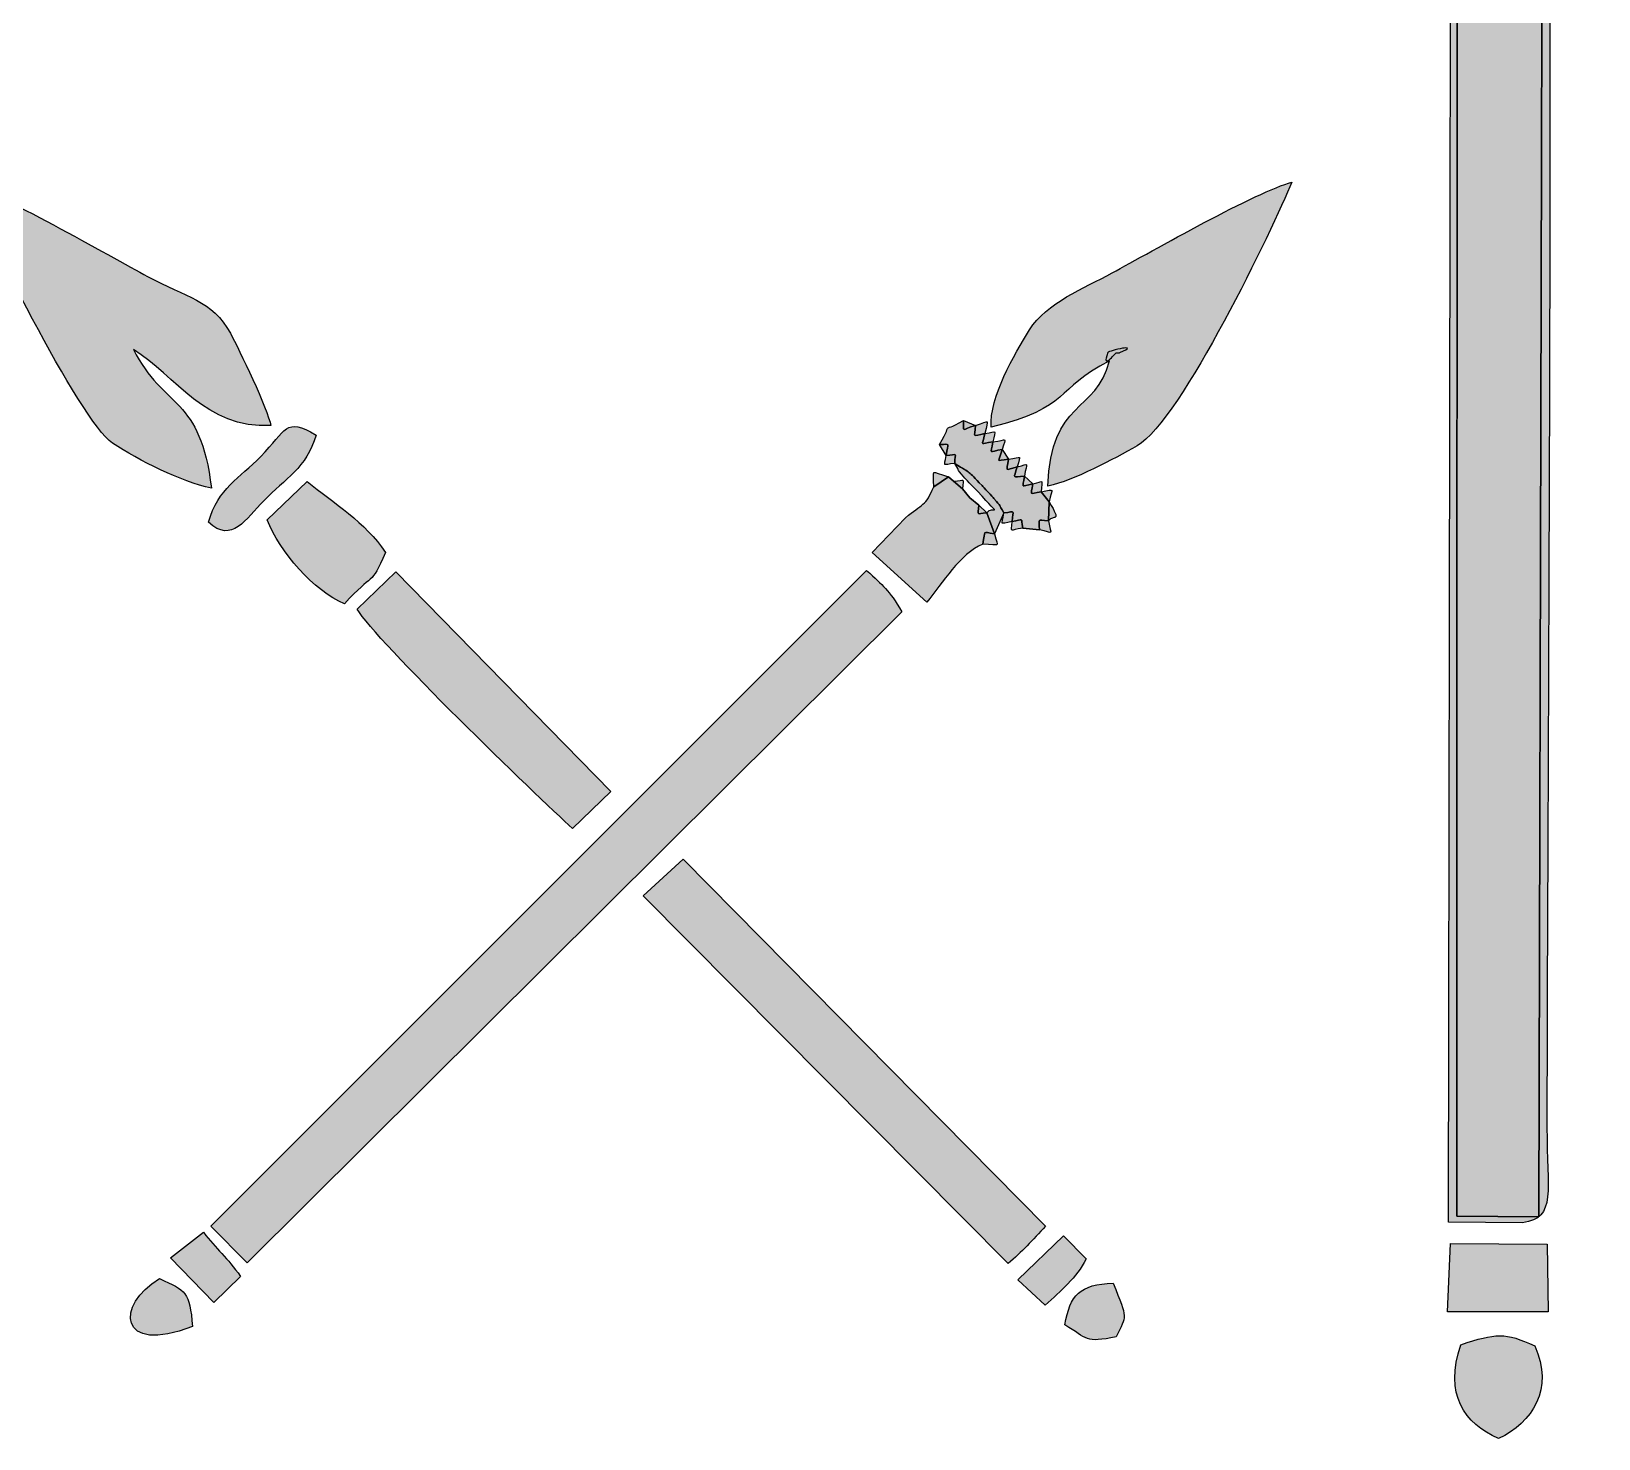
# Model space of a CAD drawing. Header units: centimetres. Extents: x -7.3 to 6.4, y -3.2 to 8.
# Drawn here: x 0.19 to 6.28, y -2.89 to 2.58 of the extents above; entities that cross this region are included whole.
import ezdxf

# ---------------------------------------------------------------- set-up
doc = ezdxf.new("R2010")
doc.units = ezdxf.units.CM
doc.header["$MEASUREMENT"] = 0
doc.layers.add('Capa 1', color=7, linetype='Continuous')

msp = doc.modelspace()

# ---------------------------------------------------------------- hatches: boundary and pattern name
at = {"layer": 'Capa 1', "true_color": 0xaeaeae}
h = msp.add_hatch(color=253, dxfattribs=at)
edge = h.paths.add_edge_path()
edge.add_spline(control_points=[(6.06681, 4.16938), (5.99435, 4.23094), (6.28317, 4.22834), (5.7095, 4.19895), (5.7095, 4.19895), (5.6998, -2.04972), (5.6998, -2.04972), (5.6998, -2.04972), (5.98685, -2.05221), (5.98685, -2.05221), (6.12064, -2.03633), (6.08247, -1.92423), (6.0822, -1.68219), (6.08115, -0.66527), (6.11702, 4.00334), (6.06681, 4.16938)], knot_values=[0, 0, 0, 0, 0.2, 0.2, 0.2, 0.4, 0.4, 0.4, 0.6, 0.6, 0.6, 0.8, 0.8, 0.8, 1, 1, 1, 1], degree=3, periodic=1)
at = {"layer": 'Capa 1', "true_color": 0x030303}
h = msp.add_hatch(color=18, dxfattribs=at)
edge = h.paths.add_edge_path()
edge.add_spline(control_points=[(6.06681, 4.16938), (6.06681, 4.16938), (5.73311, 4.17093), (5.73311, 4.17093), (5.73311, 4.17093), (5.73243, -2.02679), (5.73243, -2.02679), (5.73243, -2.02679), (6.05124, -2.02894), (6.05124, -2.02894), (6.05124, -2.02894), (6.06681, 4.16938), (6.06681, 4.16938)], knot_values=[0, 0, 0, 0, 0.25, 0.25, 0.25, 0.5, 0.5, 0.5, 0.75, 0.75, 0.75, 1, 1, 1, 1], degree=3, periodic=1)
at = {"layer": 'Capa 1', "true_color": 0xaeaeae}
h = msp.add_hatch(color=253, dxfattribs=at)
edge = h.paths.add_edge_path()
edge.add_spline(control_points=[(6.06681, 4.16938), (6.06681, 4.16938), (6.05124, -2.02894), (6.05124, -2.02894), (6.05124, -2.02894), (5.73243, -2.02679), (5.73243, -2.02679), (5.73243, -2.02679), (5.73311, 4.17093), (5.73311, 4.17093), (5.73311, 4.17093), (6.06681, 4.16938), (6.06681, 4.16938)], knot_values=[0, 0, 0, 0, 0.25, 0.25, 0.25, 0.5, 0.5, 0.5, 0.75, 0.75, 0.75, 1, 1, 1, 1], degree=3, periodic=1)
at = {"layer": 'Capa 1', "true_color": 0x030303}
h = msp.add_hatch(color=18, dxfattribs=at)
edge = h.paths.add_edge_path()
edge.add_spline(control_points=[(0.89042, 0.80239), (0.84923, 1.16148), (0.70518, 1.11018), (0.58712, 1.34189), (0.75195, 1.23994), (0.86892, 1.03263), (1.12145, 1.04625), (1.11093, 1.10788), (0.9974, 1.3445), (0.96428, 1.4053), (0.89401, 1.53419), (0.79216, 1.54573), (0.64249, 1.62596), (0.50135, 1.70163), (0.04362, 1.96544), (-0.06377, 1.98414), (-0.00258, 1.84292), (0.3765, 1.06428), (0.50648, 0.97805), (0.60979, 0.90952), (0.77104, 0.82966), (0.89042, 0.80239)], knot_values=[0, 0, 0, 0, 0.1428571, 0.1428571, 0.1428571, 0.2857143, 0.2857143, 0.2857143, 0.4285714, 0.4285714, 0.4285714, 0.5714286, 0.5714286, 0.5714286, 0.7142857, 0.7142857, 0.7142857, 0.8571429, 0.8571429, 0.8571429, 1, 1, 1, 1], degree=3, periodic=1)
h = msp.add_hatch(color=18, dxfattribs=at)
edge = h.paths.add_edge_path()
edge.add_spline(control_points=[(3.92103, 1.0398), (4.23655, 1.11841), (4.16473, 1.18751), (4.38128, 1.29742), (4.33168, 1.09381), (4.15176, 1.14832), (4.14207, 0.8102), (4.24723, 0.83479), (4.39543, 0.91435), (4.48878, 0.96794), (4.66203, 1.06734), (5.01761, 1.81822), (5.09067, 1.99222), (4.95831, 1.95906), (4.54729, 1.72388), (4.39173, 1.63969), (4.28144, 1.57998), (4.13716, 1.52419), (4.07093, 1.41816), (4.0111, 1.32243), (3.91507, 1.15699), (3.92103, 1.0398)], knot_values=[0, 0, 0, 0, 0.1428571, 0.1428571, 0.1428571, 0.2857143, 0.2857143, 0.2857143, 0.4285714, 0.4285714, 0.4285714, 0.5714286, 0.5714286, 0.5714286, 0.7142857, 0.7142857, 0.7142857, 0.8571429, 0.8571429, 0.8571429, 1, 1, 1, 1], degree=3, periodic=1)
h = msp.add_hatch(color=18, dxfattribs=at)
edge = h.paths.add_edge_path()
edge.add_spline(control_points=[(4.37483, 1.33013), (4.37762, 1.33778), (4.50772, 1.36641), (4.42209, 1.33039), (4.41878, 1.32899), (4.419, 1.32933), (4.40776, 1.32911), (4.40463, 1.32907), (4.34843, 1.25676), (4.37483, 1.33013)], knot_values=[0, 0, 0, 0, 0.3333333, 0.3333333, 0.3333333, 0.6666667, 0.6666667, 0.6666667, 1, 1, 1, 1], degree=3, periodic=1)
h = msp.add_hatch(color=18, dxfattribs=at)
edge = h.paths.add_edge_path()
edge.add_spline(control_points=[(0.87907, 0.67087), (0.97043, 0.58483), (1.02486, 0.68384), (1.09399, 0.75441), (1.17713, 0.83925), (1.26019, 0.88183), (1.29726, 1.0094), (1.17705, 1.08223), (1.18165, 1.02739), (1.0826, 0.92649), (0.99868, 0.84098), (0.91739, 0.8033), (0.87907, 0.67087)], knot_values=[0, 0, 0, 0, 0.25, 0.25, 0.25, 0.5, 0.5, 0.5, 0.75, 0.75, 0.75, 1, 1, 1, 1], degree=3, periodic=1)
at = {"layer": 'Capa 1', "true_color": 0xaeaeae}
h = msp.add_hatch(color=253, dxfattribs=at)
edge = h.paths.add_edge_path()
edge.add_spline(control_points=[(3.87392, 0.73646), (3.87392, 0.73646), (3.83846, 0.76573), (3.83846, 0.76573), (3.83846, 0.76573), (3.81036, 0.80107), (3.81036, 0.80107), (3.81353, 0.84577), (3.82269, 0.83344), (3.77517, 0.83008), (3.77517, 0.83008), (3.75578, 0.84675), (3.75578, 0.84675), (3.68121, 0.86859), (3.69856, 0.88394), (3.69856, 0.80779), (3.69856, 0.80779), (3.75578, 0.84675), (3.75578, 0.84675), (3.75578, 0.84675), (3.77517, 0.83008), (3.77517, 0.83008), (3.77517, 0.83008), (3.81036, 0.80107), (3.81036, 0.80107), (3.81036, 0.80107), (3.83846, 0.76573), (3.83846, 0.76573), (3.83846, 0.76573), (3.87392, 0.73646), (3.87392, 0.73646), (3.87071, 0.69361), (3.86124, 0.70451), (3.90519, 0.70666), (3.90519, 0.70666), (3.93427, 0.62553), (3.93427, 0.62553), (3.8829, 0.63281), (3.90108, 0.64182), (3.88912, 0.58543), (3.95796, 0.58543), (3.95113, 0.56525), (3.93427, 0.62553), (3.93427, 0.62553), (3.97086, 0.70719), (3.97086, 0.70719), (3.96324, 0.65453), (3.95136, 0.66468), (4.00307, 0.67328), (3.99918, 0.62545), (3.99107, 0.64035), (4.04418, 0.64793), (4.04418, 0.64793), (4.10936, 0.6416), (4.10936, 0.6416), (4.16749, 0.62798), (4.15519, 0.61712), (4.14444, 0.67615), (4.1627, 0.70165), (4.19759, 0.66596), (4.14689, 0.7497), (4.15911, 0.80786), (4.17284, 0.79775), (4.11608, 0.78927), (4.11789, 0.83906), (4.13067, 0.8311), (4.08383, 0.8202), (4.08383, 0.8202), (4.05161, 0.84905), (4.05161, 0.84905), (4.0584, 0.90548), (4.07402, 0.8996), (4.02268, 0.88572), (4.03653, 0.93618), (4.04324, 0.92193), (3.98866, 0.91593), (3.98866, 0.91593), (3.96418, 0.95384), (3.96418, 0.95384), (3.98048, 1.00563), (3.98557, 0.98975), (3.92838, 0.98296), (3.93642, 1.03376), (3.94762, 1.02384), (3.89749, 1.01528), (3.90919, 1.0762), (3.92039, 1.06436), (3.86041, 1.04693), (3.86041, 1.04693), (3.81421, 1.06617), (3.81421, 1.06617), (3.81421, 1.01536), (3.80508, 1.03105), (3.86041, 1.04693), (3.8577, 0.99563), (3.84604, 1.00698), (3.89749, 1.01528), (3.88584, 0.96425), (3.87618, 0.97564), (3.92838, 0.98296), (3.91978, 0.93151), (3.91085, 0.94437), (3.96418, 0.95384), (3.9506, 0.90073), (3.93714, 0.90895), (3.98866, 0.91593), (3.98308, 0.86342), (3.97154, 0.87327), (4.02268, 0.88572), (4.00982, 0.83627), (4.00035, 0.84864), (4.05161, 0.84905), (4.04415, 0.79941), (4.03419, 0.80986), (4.08383, 0.8202), (4.07681, 0.7706), (4.0664, 0.78123), (4.11608, 0.78927), (4.11608, 0.78927), (4.14689, 0.7497), (4.14689, 0.7497), (4.14689, 0.7497), (4.14444, 0.67615), (4.14444, 0.67615), (4.09692, 0.67852), (4.10895, 0.68965), (4.10936, 0.6416), (4.10936, 0.6416), (4.04418, 0.64793), (4.04418, 0.64793), (4.03754, 0.6921), (4.04965, 0.68135), (4.00307, 0.67328), (4.00643, 0.72183), (4.01823, 0.71157), (3.97086, 0.70719), (3.94864, 0.74389), (3.96286, 0.72628), (3.93257, 0.76343), (3.92993, 0.76667), (3.88878, 0.8102), (3.8861, 0.81292), (3.82518, 0.87485), (3.85046, 0.85675), (3.77981, 0.89835), (3.78207, 0.94471), (3.79301, 0.93407), (3.74665, 0.92989), (3.75291, 0.98228), (3.76751, 0.97296), (3.72127, 0.97296), (3.72127, 0.97296), (3.74665, 0.92989), (3.74665, 0.92989), (3.73945, 0.88323), (3.73066, 0.89582), (3.77981, 0.89835), (3.80715, 0.85728), (3.77611, 0.89277), (3.81972, 0.84181), (3.82518, 0.83544), (3.86562, 0.79443), (3.86849, 0.79123), (3.97436, 0.67403), (3.92646, 0.74321), (3.90519, 0.70666), (3.90519, 0.70666), (3.87392, 0.73646), (3.87392, 0.73646)], knot_values=[0, 0, 0, 0, 0.0178571, 0.0178571, 0.0178571, 0.0357143, 0.0357143, 0.0357143, 0.0535714, 0.0535714, 0.0535714, 0.0714286, 0.0714286, 0.0714286, 0.0892857, 0.0892857, 0.0892857, 0.1071429, 0.1071429, 0.1071429, 0.125, 0.125, 0.125, 0.1428571, 0.1428571, 0.1428571, 0.1607143, 0.1607143, 0.1607143, 0.1785714, 0.1785714, 0.1785714, 0.1964286, 0.1964286, 0.1964286, 0.2142857, 0.2142857, 0.2142857, 0.2321429, 0.2321429, 0.2321429, 0.25, 0.25, 0.25, 0.2678571, 0.2678571, 0.2678571, 0.2857143, 0.2857143, 0.2857143, 0.3035714, 0.3035714, 0.3035714, 0.3214286, 0.3214286, 0.3214286, 0.3392857, 0.3392857, 0.3392857, 0.3571429, 0.3571429, 0.3571429, 0.375, 0.375, 0.375, 0.3928571, 0.3928571, 0.3928571, 0.4107143, 0.4107143, 0.4107143, 0.4285714, 0.4285714, 0.4285714, 0.4464286, 0.4464286, 0.4464286, 0.4642857, 0.4642857, 0.4642857, 0.4821429, 0.4821429, 0.4821429, 0.5, 0.5, 0.5, 0.5178571, 0.5178571, 0.5178571, 0.5357143, 0.5357143, 0.5357143, 0.5535714, 0.5535714, 0.5535714, 0.5714286, 0.5714286, 0.5714286, 0.5892857, 0.5892857, 0.5892857, 0.6071429, 0.6071429, 0.6071429, 0.625, 0.625, 0.625, 0.6428571, 0.6428571, 0.6428571, 0.6607143, 0.6607143, 0.6607143, 0.6785714, 0.6785714, 0.6785714, 0.6964286, 0.6964286, 0.6964286, 0.7142857, 0.7142857, 0.7142857, 0.7321429, 0.7321429, 0.7321429, 0.75, 0.75, 0.75, 0.7678571, 0.7678571, 0.7678571, 0.7857143, 0.7857143, 0.7857143, 0.8035714, 0.8035714, 0.8035714, 0.8214286, 0.8214286, 0.8214286, 0.8392857, 0.8392857, 0.8392857, 0.8571429, 0.8571429, 0.8571429, 0.875, 0.875, 0.875, 0.8928571, 0.8928571, 0.8928571, 0.9107143, 0.9107143, 0.9107143, 0.9285714, 0.9285714, 0.9285714, 0.9464286, 0.9464286, 0.9464286, 0.9642857, 0.9642857, 0.9642857, 0.9821429, 0.9821429, 0.9821429, 1, 1, 1, 1], degree=3, periodic=1)
at = {"layer": 'Capa 1', "true_color": 0x030303}
h = msp.add_hatch(color=18, dxfattribs=at)
edge = h.paths.add_edge_path()
edge.add_spline(control_points=[(3.72127, 0.97296), (3.76751, 0.97296), (3.75291, 0.98228), (3.74665, 0.92989), (3.79301, 0.93407), (3.78207, 0.94471), (3.77981, 0.89835), (3.85046, 0.85675), (3.82518, 0.87485), (3.8861, 0.81292), (3.88878, 0.8102), (3.92993, 0.76667), (3.93257, 0.76343), (3.96286, 0.72628), (3.94864, 0.74389), (3.97086, 0.70719), (4.01823, 0.71157), (4.00643, 0.72183), (4.00307, 0.67328), (4.04965, 0.68135), (4.03754, 0.6921), (4.04418, 0.64793), (4.04418, 0.64793), (4.10936, 0.6416), (4.10936, 0.6416), (4.10895, 0.68965), (4.09692, 0.67852), (4.14444, 0.67615), (4.14444, 0.67615), (4.14689, 0.7497), (4.14689, 0.7497), (4.14689, 0.7497), (4.11608, 0.78927), (4.11608, 0.78927), (4.0664, 0.78123), (4.07681, 0.7706), (4.08383, 0.8202), (4.03419, 0.80986), (4.04415, 0.79941), (4.05161, 0.84905), (4.00035, 0.84864), (4.00982, 0.83627), (4.02268, 0.88572), (3.97154, 0.87327), (3.98308, 0.86342), (3.98866, 0.91593), (3.93714, 0.90895), (3.9506, 0.90073), (3.96418, 0.95384), (3.91085, 0.94437), (3.91978, 0.93151), (3.92838, 0.98296), (3.87618, 0.97564), (3.88584, 0.96425), (3.89749, 1.01528), (3.84604, 1.00698), (3.8577, 0.99563), (3.86041, 1.04693), (3.80508, 1.03105), (3.81421, 1.01536), (3.81421, 1.06617), (3.71274, 1.00725), (3.7835, 1.07782), (3.72127, 0.97296)], knot_values=[0, 0, 0, 0, 0.047619, 0.047619, 0.047619, 0.0952381, 0.0952381, 0.0952381, 0.1428571, 0.1428571, 0.1428571, 0.1904762, 0.1904762, 0.1904762, 0.2380952, 0.2380952, 0.2380952, 0.2857143, 0.2857143, 0.2857143, 0.3333333, 0.3333333, 0.3333333, 0.3809524, 0.3809524, 0.3809524, 0.4285714, 0.4285714, 0.4285714, 0.4761905, 0.4761905, 0.4761905, 0.5238095, 0.5238095, 0.5238095, 0.5714286, 0.5714286, 0.5714286, 0.6190476, 0.6190476, 0.6190476, 0.6666667, 0.6666667, 0.6666667, 0.7142857, 0.7142857, 0.7142857, 0.7619048, 0.7619048, 0.7619048, 0.8095238, 0.8095238, 0.8095238, 0.8571429, 0.8571429, 0.8571429, 0.9047619, 0.9047619, 0.9047619, 0.952381, 0.952381, 0.952381, 1, 1, 1, 1], degree=3, periodic=1)
h = msp.add_hatch(color=18, dxfattribs=at)
edge = h.paths.add_edge_path()
edge.add_spline(control_points=[(1.10727, 0.67958), (1.15525, 0.55718), (1.29044, 0.40144), (1.40744, 0.35391), (1.52109, 0.47895), (1.50955, 0.41694), (1.56669, 0.55333), (1.49243, 0.66981), (1.3618, 0.74642), (1.26305, 0.8294), (1.26305, 0.8294), (1.10727, 0.67958), (1.10727, 0.67958)], knot_values=[0, 0, 0, 0, 0.25, 0.25, 0.25, 0.5, 0.5, 0.5, 0.75, 0.75, 0.75, 1, 1, 1, 1], degree=3, periodic=1)
h = msp.add_hatch(color=18, dxfattribs=at)
edge = h.paths.add_edge_path()
edge.add_spline(control_points=[(3.69856, 0.80779), (3.66752, 0.73465), (3.6539, 0.74114), (3.58842, 0.68822), (3.58842, 0.68822), (3.45923, 0.55333), (3.45923, 0.55333), (3.45923, 0.55333), (3.67136, 0.36047), (3.67136, 0.36047), (3.73247, 0.43369), (3.8007, 0.54832), (3.88912, 0.58543), (3.90108, 0.64182), (3.8829, 0.63281), (3.93427, 0.62553), (3.93427, 0.62553), (3.90519, 0.70666), (3.90519, 0.70666), (3.86124, 0.70451), (3.87071, 0.69361), (3.87392, 0.73646), (3.87392, 0.73646), (3.83846, 0.76573), (3.83846, 0.76573), (3.83846, 0.76573), (3.81036, 0.80107), (3.81036, 0.80107), (3.81036, 0.80107), (3.77517, 0.83008), (3.77517, 0.83008), (3.77517, 0.83008), (3.75578, 0.84675), (3.75578, 0.84675), (3.75578, 0.84675), (3.69856, 0.80779), (3.69856, 0.80779)], knot_values=[0, 0, 0, 0, 0.0833333, 0.0833333, 0.0833333, 0.1666667, 0.1666667, 0.1666667, 0.25, 0.25, 0.25, 0.3333333, 0.3333333, 0.3333333, 0.4166667, 0.4166667, 0.4166667, 0.5, 0.5, 0.5, 0.5833333, 0.5833333, 0.5833333, 0.6666667, 0.6666667, 0.6666667, 0.75, 0.75, 0.75, 0.8333333, 0.8333333, 0.8333333, 0.9166667, 0.9166667, 0.9166667, 1, 1, 1, 1], degree=3, periodic=1)
h = msp.add_hatch(color=18, dxfattribs=at)
edge = h.paths.add_edge_path()
edge.add_spline(control_points=[(0.88816, -2.06515), (0.88816, -2.06515), (1.02916, -2.20867), (1.02916, -2.20867), (1.02916, -2.20867), (3.57443, 0.32275), (3.57443, 0.32275), (3.52203, 0.41083), (3.5037, 0.42071), (3.43758, 0.48317), (3.43758, 0.48317), (0.88816, -2.06515), (0.88816, -2.06515)], knot_values=[0, 0, 0, 0, 0.25, 0.25, 0.25, 0.5, 0.5, 0.5, 0.75, 0.75, 0.75, 1, 1, 1, 1], degree=3, periodic=1)
h = msp.add_hatch(color=18, dxfattribs=at)
edge = h.paths.add_edge_path()
edge.add_spline(control_points=[(1.45723, 0.33245), (1.53048, 0.20963), (2.15421, -0.39331), (2.29457, -0.51986), (2.29457, -0.51986), (2.44265, -0.3763), (2.44265, -0.3763), (2.44265, -0.3763), (1.6077, 0.47752), (1.6077, 0.47752), (1.6077, 0.47752), (1.45723, 0.33245), (1.45723, 0.33245)], knot_values=[0, 0, 0, 0, 0.25, 0.25, 0.25, 0.5, 0.5, 0.5, 0.75, 0.75, 0.75, 1, 1, 1, 1], degree=3, periodic=1)
h = msp.add_hatch(color=18, dxfattribs=at)
edge = h.paths.add_edge_path()
edge.add_spline(control_points=[(2.56871, -0.78216), (2.56871, -0.78216), (3.9873, -2.2112), (3.9873, -2.2112), (4.04026, -2.16582), (4.08236, -2.12067), (4.13343, -2.06542), (4.13343, -2.06542), (2.72423, -0.63853), (2.72423, -0.63853), (2.72423, -0.63853), (2.56871, -0.78216), (2.56871, -0.78216)], knot_values=[0, 0, 0, 0, 0.25, 0.25, 0.25, 0.5, 0.5, 0.5, 0.75, 0.75, 0.75, 1, 1, 1, 1], degree=3, periodic=1)
h = msp.add_hatch(color=18, dxfattribs=at)
edge = h.paths.add_edge_path()
edge.add_spline(control_points=[(0.73098, -2.18898), (0.73098, -2.18898), (0.90049, -2.36234), (0.90049, -2.36234), (0.90049, -2.36234), (1.00347, -2.2608), (1.00347, -2.2608), (0.95277, -2.18872), (0.90902, -2.15462), (0.86036, -2.08952), (0.86036, -2.08952), (0.73098, -2.18898), (0.73098, -2.18898)], knot_values=[0, 0, 0, 0, 0.25, 0.25, 0.25, 0.5, 0.5, 0.5, 0.75, 0.75, 0.75, 1, 1, 1, 1], degree=3, periodic=1)
h = msp.add_hatch(color=18, dxfattribs=at)
edge = h.paths.add_edge_path()
edge.add_spline(control_points=[(4.02589, -2.27438), (4.02589, -2.27438), (4.13128, -2.37321), (4.13128, -2.37321), (4.19506, -2.31429), (4.25115, -2.26895), (4.29151, -2.19313), (4.29151, -2.19313), (4.20343, -2.10291), (4.20343, -2.10291), (4.20343, -2.10291), (4.02589, -2.27438), (4.02589, -2.27438)], knot_values=[0, 0, 0, 0, 0.25, 0.25, 0.25, 0.5, 0.5, 0.5, 0.75, 0.75, 0.75, 1, 1, 1, 1], degree=3, periodic=1)
h = msp.add_hatch(color=18, dxfattribs=at)
edge = h.paths.add_edge_path()
edge.add_spline(control_points=[(5.69603, -2.39821), (5.69603, -2.39821), (6.08726, -2.39889), (6.08726, -2.39889), (6.08726, -2.39889), (6.0836, -2.13539), (6.0836, -2.13539), (6.0836, -2.13539), (5.70754, -2.13339), (5.70754, -2.13339), (5.70754, -2.13339), (5.69603, -2.39821), (5.69603, -2.39821)], knot_values=[0, 0, 0, 0, 0.25, 0.25, 0.25, 0.5, 0.5, 0.5, 0.75, 0.75, 0.75, 1, 1, 1, 1], degree=3, periodic=1)
h = msp.add_hatch(color=18, dxfattribs=at)
edge = h.paths.add_edge_path()
edge.add_spline(control_points=[(0.81721, -2.45608), (0.80521, -2.31908), (0.79258, -2.31682), (0.68821, -2.2697), (0.51738, -2.37064), (0.52545, -2.5695), (0.81721, -2.45608)], knot_values=[0, 0, 0, 0, 0.5, 0.5, 0.5, 1, 1, 1, 1], degree=3, periodic=1)
h = msp.add_hatch(color=18, dxfattribs=at)
edge = h.paths.add_edge_path()
edge.add_spline(control_points=[(4.20796, -2.44963), (4.29638, -2.50262), (4.28691, -2.52171), (4.40803, -2.4953), (4.44759, -2.4093), (4.45412, -2.43231), (4.39565, -2.28683), (4.26605, -2.29252), (4.22859, -2.33315), (4.20796, -2.44963)], knot_values=[0, 0, 0, 0, 0.3333333, 0.3333333, 0.3333333, 0.6666667, 0.6666667, 0.6666667, 1, 1, 1, 1], degree=3, periodic=1)
h = msp.add_hatch(color=18, dxfattribs=at)
edge = h.paths.add_edge_path()
edge.add_spline(control_points=[(5.89372, -2.8917), (6.02649, -2.82844), (6.10989, -2.69944), (6.0346, -2.53068), (5.92046, -2.47829), (5.88346, -2.48146), (5.74793, -2.52638), (5.68075, -2.71913), (5.76113, -2.83293), (5.89372, -2.8917)], knot_values=[0, 0, 0, 0, 0.3333333, 0.3333333, 0.3333333, 0.6666667, 0.6666667, 0.6666667, 1, 1, 1, 1], degree=3, periodic=1)

# ---------------------------------------------------------------- linework, layer by layer
at = {"layer": 'Capa 1', "color": 253}
for points, knots in [([(6.06681, 4.16938), (5.99435, 4.23094), (6.28317, 4.22834), (5.7095, 4.19895), (5.7095, 4.19895), (5.6998, -2.04972), (5.6998, -2.04972), (5.6998, -2.04972), (5.98685, -2.05221), (5.98685, -2.05221), (6.12064, -2.03633), (6.08247, -1.92423), (6.0822, -1.68219), (6.08115, -0.66527), (6.11702, 4.00334), (6.06681, 4.16938)], [0, 0, 0, 0, 0.2, 0.2, 0.2, 0.4, 0.4, 0.4, 0.6, 0.6, 0.6, 0.8, 0.8, 0.8, 1, 1, 1, 1]), ([(6.06681, 4.16938), (6.06681, 4.16938), (6.05124, -2.02894), (6.05124, -2.02894), (6.05124, -2.02894), (5.73243, -2.02679), (5.73243, -2.02679), (5.73243, -2.02679), (5.73311, 4.17093), (5.73311, 4.17093), (5.73311, 4.17093), (6.06681, 4.16938), (6.06681, 4.16938)], [0, 0, 0, 0, 0.25, 0.25, 0.25, 0.5, 0.5, 0.5, 0.75, 0.75, 0.75, 1, 1, 1, 1]), ([(3.87392, 0.73646), (3.87392, 0.73646), (3.83846, 0.76573), (3.83846, 0.76573), (3.83846, 0.76573), (3.81036, 0.80107), (3.81036, 0.80107), (3.81353, 0.84577), (3.82269, 0.83344), (3.77517, 0.83008), (3.77517, 0.83008), (3.75578, 0.84675), (3.75578, 0.84675), (3.68121, 0.86859), (3.69856, 0.88394), (3.69856, 0.80779), (3.69856, 0.80779), (3.75578, 0.84675), (3.75578, 0.84675), (3.75578, 0.84675), (3.77517, 0.83008), (3.77517, 0.83008), (3.77517, 0.83008), (3.81036, 0.80107), (3.81036, 0.80107), (3.81036, 0.80107), (3.83846, 0.76573), (3.83846, 0.76573), (3.83846, 0.76573), (3.87392, 0.73646), (3.87392, 0.73646), (3.87071, 0.69361), (3.86124, 0.70451), (3.90519, 0.70666), (3.90519, 0.70666), (3.93427, 0.62553), (3.93427, 0.62553), (3.8829, 0.63281), (3.90108, 0.64182), (3.88912, 0.58543), (3.95796, 0.58543), (3.95113, 0.56525), (3.93427, 0.62553), (3.93427, 0.62553), (3.97086, 0.70719), (3.97086, 0.70719), (3.96324, 0.65453), (3.95136, 0.66468), (4.00307, 0.67328), (3.99918, 0.62545), (3.99107, 0.64035), (4.04418, 0.64793), (4.04418, 0.64793), (4.10936, 0.6416), (4.10936, 0.6416), (4.16749, 0.62798), (4.15519, 0.61712), (4.14444, 0.67615), (4.1627, 0.70165), (4.19759, 0.66596), (4.14689, 0.7497), (4.15911, 0.80786), (4.17284, 0.79775), (4.11608, 0.78927), (4.11789, 0.83906), (4.13067, 0.8311), (4.08383, 0.8202), (4.08383, 0.8202), (4.05161, 0.84905), (4.05161, 0.84905), (4.0584, 0.90548), (4.07402, 0.8996), (4.02268, 0.88572), (4.03653, 0.93618), (4.04324, 0.92193), (3.98866, 0.91593), (3.98866, 0.91593), (3.96418, 0.95384), (3.96418, 0.95384), (3.98048, 1.00563), (3.98557, 0.98975), (3.92838, 0.98296), (3.93642, 1.03376), (3.94762, 1.02384), (3.89749, 1.01528), (3.90919, 1.0762), (3.92039, 1.06436), (3.86041, 1.04693), (3.86041, 1.04693), (3.81421, 1.06617), (3.81421, 1.06617), (3.81421, 1.01536), (3.80508, 1.03105), (3.86041, 1.04693), (3.8577, 0.99563), (3.84604, 1.00698), (3.89749, 1.01528), (3.88584, 0.96425), (3.87618, 0.97564), (3.92838, 0.98296), (3.91978, 0.93151), (3.91085, 0.94437), (3.96418, 0.95384), (3.9506, 0.90073), (3.93714, 0.90895), (3.98866, 0.91593), (3.98308, 0.86342), (3.97154, 0.87327), (4.02268, 0.88572), (4.00982, 0.83627), (4.00035, 0.84864), (4.05161, 0.84905), (4.04415, 0.79941), (4.03419, 0.80986), (4.08383, 0.8202), (4.07681, 0.7706), (4.0664, 0.78123), (4.11608, 0.78927), (4.11608, 0.78927), (4.14689, 0.7497), (4.14689, 0.7497), (4.14689, 0.7497), (4.14444, 0.67615), (4.14444, 0.67615), (4.09692, 0.67852), (4.10895, 0.68965), (4.10936, 0.6416), (4.10936, 0.6416), (4.04418, 0.64793), (4.04418, 0.64793), (4.03754, 0.6921), (4.04965, 0.68135), (4.00307, 0.67328), (4.00643, 0.72183), (4.01823, 0.71157), (3.97086, 0.70719), (3.94864, 0.74389), (3.96286, 0.72628), (3.93257, 0.76343), (3.92993, 0.76667), (3.88878, 0.8102), (3.8861, 0.81292), (3.82518, 0.87485), (3.85046, 0.85675), (3.77981, 0.89835), (3.78207, 0.94471), (3.79301, 0.93407), (3.74665, 0.92989), (3.75291, 0.98228), (3.76751, 0.97296), (3.72127, 0.97296), (3.72127, 0.97296), (3.74665, 0.92989), (3.74665, 0.92989), (3.73945, 0.88323), (3.73066, 0.89582), (3.77981, 0.89835), (3.80715, 0.85728), (3.77611, 0.89277), (3.81972, 0.84181), (3.82518, 0.83544), (3.86562, 0.79443), (3.86849, 0.79123), (3.97436, 0.67403), (3.92646, 0.74321), (3.90519, 0.70666), (3.90519, 0.70666), (3.87392, 0.73646), (3.87392, 0.73646)], [0, 0, 0, 0, 0.0178571, 0.0178571, 0.0178571, 0.0357143, 0.0357143, 0.0357143, 0.0535714, 0.0535714, 0.0535714, 0.0714286, 0.0714286, 0.0714286, 0.0892857, 0.0892857, 0.0892857, 0.1071429, 0.1071429, 0.1071429, 0.125, 0.125, 0.125, 0.1428571, 0.1428571, 0.1428571, 0.1607143, 0.1607143, 0.1607143, 0.1785714, 0.1785714, 0.1785714, 0.1964286, 0.1964286, 0.1964286, 0.2142857, 0.2142857, 0.2142857, 0.2321429, 0.2321429, 0.2321429, 0.25, 0.25, 0.25, 0.2678571, 0.2678571, 0.2678571, 0.2857143, 0.2857143, 0.2857143, 0.3035714, 0.3035714, 0.3035714, 0.3214286, 0.3214286, 0.3214286, 0.3392857, 0.3392857, 0.3392857, 0.3571429, 0.3571429, 0.3571429, 0.375, 0.375, 0.375, 0.3928571, 0.3928571, 0.3928571, 0.4107143, 0.4107143, 0.4107143, 0.4285714, 0.4285714, 0.4285714, 0.4464286, 0.4464286, 0.4464286, 0.4642857, 0.4642857, 0.4642857, 0.4821429, 0.4821429, 0.4821429, 0.5, 0.5, 0.5, 0.5178571, 0.5178571, 0.5178571, 0.5357143, 0.5357143, 0.5357143, 0.5535714, 0.5535714, 0.5535714, 0.5714286, 0.5714286, 0.5714286, 0.5892857, 0.5892857, 0.5892857, 0.6071429, 0.6071429, 0.6071429, 0.625, 0.625, 0.625, 0.6428571, 0.6428571, 0.6428571, 0.6607143, 0.6607143, 0.6607143, 0.6785714, 0.6785714, 0.6785714, 0.6964286, 0.6964286, 0.6964286, 0.7142857, 0.7142857, 0.7142857, 0.7321429, 0.7321429, 0.7321429, 0.75, 0.75, 0.75, 0.7678571, 0.7678571, 0.7678571, 0.7857143, 0.7857143, 0.7857143, 0.8035714, 0.8035714, 0.8035714, 0.8214286, 0.8214286, 0.8214286, 0.8392857, 0.8392857, 0.8392857, 0.8571429, 0.8571429, 0.8571429, 0.875, 0.875, 0.875, 0.8928571, 0.8928571, 0.8928571, 0.9107143, 0.9107143, 0.9107143, 0.9285714, 0.9285714, 0.9285714, 0.9464286, 0.9464286, 0.9464286, 0.9642857, 0.9642857, 0.9642857, 0.9821429, 0.9821429, 0.9821429, 1, 1, 1, 1])]:
    msp.add_open_spline(points, degree=3, knots=knots, dxfattribs=at)
at = {"layer": 'Capa 1'}
for points, knots in [([(6.06681, 4.16938), (6.06681, 4.16938), (5.73311, 4.17093), (5.73311, 4.17093), (5.73311, 4.17093), (5.73243, -2.02679), (5.73243, -2.02679), (5.73243, -2.02679), (6.05124, -2.02894), (6.05124, -2.02894), (6.05124, -2.02894), (6.06681, 4.16938), (6.06681, 4.16938)], [0, 0, 0, 0, 0.25, 0.25, 0.25, 0.5, 0.5, 0.5, 0.75, 0.75, 0.75, 1, 1, 1, 1]), ([(0.89042, 0.80239), (0.84923, 1.16148), (0.70518, 1.11018), (0.58712, 1.34189), (0.75195, 1.23994), (0.86892, 1.03263), (1.12145, 1.04625), (1.11093, 1.10788), (0.9974, 1.3445), (0.96428, 1.4053), (0.89401, 1.53419), (0.79216, 1.54573), (0.64249, 1.62596), (0.50135, 1.70163), (0.04362, 1.96544), (-0.06377, 1.98414), (-0.00258, 1.84292), (0.3765, 1.06428), (0.50648, 0.97805), (0.60979, 0.90952), (0.77104, 0.82966), (0.89042, 0.80239)], [0, 0, 0, 0, 0.1428571, 0.1428571, 0.1428571, 0.2857143, 0.2857143, 0.2857143, 0.4285714, 0.4285714, 0.4285714, 0.5714286, 0.5714286, 0.5714286, 0.7142857, 0.7142857, 0.7142857, 0.8571429, 0.8571429, 0.8571429, 1, 1, 1, 1]), ([(3.92103, 1.0398), (4.23655, 1.11841), (4.16473, 1.18751), (4.38128, 1.29742), (4.33168, 1.09381), (4.15176, 1.14832), (4.14207, 0.8102), (4.24723, 0.83479), (4.39543, 0.91435), (4.48878, 0.96794), (4.66203, 1.06734), (5.01761, 1.81822), (5.09067, 1.99222), (4.95831, 1.95906), (4.54729, 1.72388), (4.39173, 1.63969), (4.28144, 1.57998), (4.13716, 1.52419), (4.07093, 1.41816), (4.0111, 1.32243), (3.91507, 1.15699), (3.92103, 1.0398)], [0, 0, 0, 0, 0.1428571, 0.1428571, 0.1428571, 0.2857143, 0.2857143, 0.2857143, 0.4285714, 0.4285714, 0.4285714, 0.5714286, 0.5714286, 0.5714286, 0.7142857, 0.7142857, 0.7142857, 0.8571429, 0.8571429, 0.8571429, 1, 1, 1, 1]), ([(4.37483, 1.33013), (4.37762, 1.33778), (4.50772, 1.36641), (4.42209, 1.33039), (4.41878, 1.32899), (4.419, 1.32933), (4.40776, 1.32911), (4.40463, 1.32907), (4.34843, 1.25676), (4.37483, 1.33013)], [0, 0, 0, 0, 0.3333333, 0.3333333, 0.3333333, 0.6666667, 0.6666667, 0.6666667, 1, 1, 1, 1]), ([(0.87907, 0.67087), (0.97043, 0.58483), (1.02486, 0.68384), (1.09399, 0.75441), (1.17713, 0.83925), (1.26019, 0.88183), (1.29726, 1.0094), (1.17705, 1.08223), (1.18165, 1.02739), (1.0826, 0.92649), (0.99868, 0.84098), (0.91739, 0.8033), (0.87907, 0.67087)], [0, 0, 0, 0, 0.25, 0.25, 0.25, 0.5, 0.5, 0.5, 0.75, 0.75, 0.75, 1, 1, 1, 1]), ([(3.72127, 0.97296), (3.76751, 0.97296), (3.75291, 0.98228), (3.74665, 0.92989), (3.79301, 0.93407), (3.78207, 0.94471), (3.77981, 0.89835), (3.85046, 0.85675), (3.82518, 0.87485), (3.8861, 0.81292), (3.88878, 0.8102), (3.92993, 0.76667), (3.93257, 0.76343), (3.96286, 0.72628), (3.94864, 0.74389), (3.97086, 0.70719), (4.01823, 0.71157), (4.00643, 0.72183), (4.00307, 0.67328), (4.04965, 0.68135), (4.03754, 0.6921), (4.04418, 0.64793), (4.04418, 0.64793), (4.10936, 0.6416), (4.10936, 0.6416), (4.10895, 0.68965), (4.09692, 0.67852), (4.14444, 0.67615), (4.14444, 0.67615), (4.14689, 0.7497), (4.14689, 0.7497), (4.14689, 0.7497), (4.11608, 0.78927), (4.11608, 0.78927), (4.0664, 0.78123), (4.07681, 0.7706), (4.08383, 0.8202), (4.03419, 0.80986), (4.04415, 0.79941), (4.05161, 0.84905), (4.00035, 0.84864), (4.00982, 0.83627), (4.02268, 0.88572), (3.97154, 0.87327), (3.98308, 0.86342), (3.98866, 0.91593), (3.93714, 0.90895), (3.9506, 0.90073), (3.96418, 0.95384), (3.91085, 0.94437), (3.91978, 0.93151), (3.92838, 0.98296), (3.87618, 0.97564), (3.88584, 0.96425), (3.89749, 1.01528), (3.84604, 1.00698), (3.8577, 0.99563), (3.86041, 1.04693), (3.80508, 1.03105), (3.81421, 1.01536), (3.81421, 1.06617), (3.71274, 1.00725), (3.7835, 1.07782), (3.72127, 0.97296)], [0, 0, 0, 0, 0.047619, 0.047619, 0.047619, 0.0952381, 0.0952381, 0.0952381, 0.1428571, 0.1428571, 0.1428571, 0.1904762, 0.1904762, 0.1904762, 0.2380952, 0.2380952, 0.2380952, 0.2857143, 0.2857143, 0.2857143, 0.3333333, 0.3333333, 0.3333333, 0.3809524, 0.3809524, 0.3809524, 0.4285714, 0.4285714, 0.4285714, 0.4761905, 0.4761905, 0.4761905, 0.5238095, 0.5238095, 0.5238095, 0.5714286, 0.5714286, 0.5714286, 0.6190476, 0.6190476, 0.6190476, 0.6666667, 0.6666667, 0.6666667, 0.7142857, 0.7142857, 0.7142857, 0.7619048, 0.7619048, 0.7619048, 0.8095238, 0.8095238, 0.8095238, 0.8571429, 0.8571429, 0.8571429, 0.9047619, 0.9047619, 0.9047619, 0.952381, 0.952381, 0.952381, 1, 1, 1, 1]), ([(1.10727, 0.67958), (1.15525, 0.55718), (1.29044, 0.40144), (1.40744, 0.35391), (1.52109, 0.47895), (1.50955, 0.41694), (1.56669, 0.55333), (1.49243, 0.66981), (1.3618, 0.74642), (1.26305, 0.8294), (1.26305, 0.8294), (1.10727, 0.67958), (1.10727, 0.67958)], [0, 0, 0, 0, 0.25, 0.25, 0.25, 0.5, 0.5, 0.5, 0.75, 0.75, 0.75, 1, 1, 1, 1]), ([(3.69856, 0.80779), (3.66752, 0.73465), (3.6539, 0.74114), (3.58842, 0.68822), (3.58842, 0.68822), (3.45923, 0.55333), (3.45923, 0.55333), (3.45923, 0.55333), (3.67136, 0.36047), (3.67136, 0.36047), (3.73247, 0.43369), (3.8007, 0.54832), (3.88912, 0.58543), (3.90108, 0.64182), (3.8829, 0.63281), (3.93427, 0.62553), (3.93427, 0.62553), (3.90519, 0.70666), (3.90519, 0.70666), (3.86124, 0.70451), (3.87071, 0.69361), (3.87392, 0.73646), (3.87392, 0.73646), (3.83846, 0.76573), (3.83846, 0.76573), (3.83846, 0.76573), (3.81036, 0.80107), (3.81036, 0.80107), (3.81036, 0.80107), (3.77517, 0.83008), (3.77517, 0.83008), (3.77517, 0.83008), (3.75578, 0.84675), (3.75578, 0.84675), (3.75578, 0.84675), (3.69856, 0.80779), (3.69856, 0.80779)], [0, 0, 0, 0, 0.0833333, 0.0833333, 0.0833333, 0.1666667, 0.1666667, 0.1666667, 0.25, 0.25, 0.25, 0.3333333, 0.3333333, 0.3333333, 0.4166667, 0.4166667, 0.4166667, 0.5, 0.5, 0.5, 0.5833333, 0.5833333, 0.5833333, 0.6666667, 0.6666667, 0.6666667, 0.75, 0.75, 0.75, 0.8333333, 0.8333333, 0.8333333, 0.9166667, 0.9166667, 0.9166667, 1, 1, 1, 1]), ([(0.88816, -2.06515), (0.88816, -2.06515), (1.02916, -2.20867), (1.02916, -2.20867), (1.02916, -2.20867), (3.57443, 0.32275), (3.57443, 0.32275), (3.52203, 0.41083), (3.5037, 0.42071), (3.43758, 0.48317), (3.43758, 0.48317), (0.88816, -2.06515), (0.88816, -2.06515)], [0, 0, 0, 0, 0.25, 0.25, 0.25, 0.5, 0.5, 0.5, 0.75, 0.75, 0.75, 1, 1, 1, 1]), ([(1.45723, 0.33245), (1.53048, 0.20963), (2.15421, -0.39331), (2.29457, -0.51986), (2.29457, -0.51986), (2.44265, -0.3763), (2.44265, -0.3763), (2.44265, -0.3763), (1.6077, 0.47752), (1.6077, 0.47752), (1.6077, 0.47752), (1.45723, 0.33245), (1.45723, 0.33245)], [0, 0, 0, 0, 0.25, 0.25, 0.25, 0.5, 0.5, 0.5, 0.75, 0.75, 0.75, 1, 1, 1, 1]), ([(2.56871, -0.78216), (2.56871, -0.78216), (3.9873, -2.2112), (3.9873, -2.2112), (4.04026, -2.16582), (4.08236, -2.12067), (4.13343, -2.06542), (4.13343, -2.06542), (2.72423, -0.63853), (2.72423, -0.63853), (2.72423, -0.63853), (2.56871, -0.78216), (2.56871, -0.78216)], [0, 0, 0, 0, 0.25, 0.25, 0.25, 0.5, 0.5, 0.5, 0.75, 0.75, 0.75, 1, 1, 1, 1]), ([(0.73098, -2.18898), (0.73098, -2.18898), (0.90049, -2.36234), (0.90049, -2.36234), (0.90049, -2.36234), (1.00347, -2.2608), (1.00347, -2.2608), (0.95277, -2.18872), (0.90902, -2.15462), (0.86036, -2.08952), (0.86036, -2.08952), (0.73098, -2.18898), (0.73098, -2.18898)], [0, 0, 0, 0, 0.25, 0.25, 0.25, 0.5, 0.5, 0.5, 0.75, 0.75, 0.75, 1, 1, 1, 1]), ([(4.02589, -2.27438), (4.02589, -2.27438), (4.13128, -2.37321), (4.13128, -2.37321), (4.19506, -2.31429), (4.25115, -2.26895), (4.29151, -2.19313), (4.29151, -2.19313), (4.20343, -2.10291), (4.20343, -2.10291), (4.20343, -2.10291), (4.02589, -2.27438), (4.02589, -2.27438)], [0, 0, 0, 0, 0.25, 0.25, 0.25, 0.5, 0.5, 0.5, 0.75, 0.75, 0.75, 1, 1, 1, 1]), ([(5.69603, -2.39821), (5.69603, -2.39821), (6.08726, -2.39889), (6.08726, -2.39889), (6.08726, -2.39889), (6.0836, -2.13539), (6.0836, -2.13539), (6.0836, -2.13539), (5.70754, -2.13339), (5.70754, -2.13339), (5.70754, -2.13339), (5.69603, -2.39821), (5.69603, -2.39821)], [0, 0, 0, 0, 0.25, 0.25, 0.25, 0.5, 0.5, 0.5, 0.75, 0.75, 0.75, 1, 1, 1, 1]), ([(0.81721, -2.45608), (0.80521, -2.31908), (0.79258, -2.31682), (0.68821, -2.2697), (0.51738, -2.37064), (0.52545, -2.5695), (0.81721, -2.45608)], [0, 0, 0, 0, 0.5, 0.5, 0.5, 1, 1, 1, 1]), ([(4.20796, -2.44963), (4.29638, -2.50262), (4.28691, -2.52171), (4.40803, -2.4953), (4.44759, -2.4093), (4.45412, -2.43231), (4.39565, -2.28683), (4.26605, -2.29252), (4.22859, -2.33315), (4.20796, -2.44963)], [0, 0, 0, 0, 0.3333333, 0.3333333, 0.3333333, 0.6666667, 0.6666667, 0.6666667, 1, 1, 1, 1]), ([(5.89372, -2.8917), (6.02649, -2.82844), (6.10989, -2.69944), (6.0346, -2.53068), (5.92046, -2.47829), (5.88346, -2.48146), (5.74793, -2.52638), (5.68075, -2.71913), (5.76113, -2.83293), (5.89372, -2.8917)], [0, 0, 0, 0, 0.3333333, 0.3333333, 0.3333333, 0.6666667, 0.6666667, 0.6666667, 1, 1, 1, 1])]:
    msp.add_open_spline(points, degree=3, knots=knots, dxfattribs=at)

doc.saveas('drawing.dxf')
